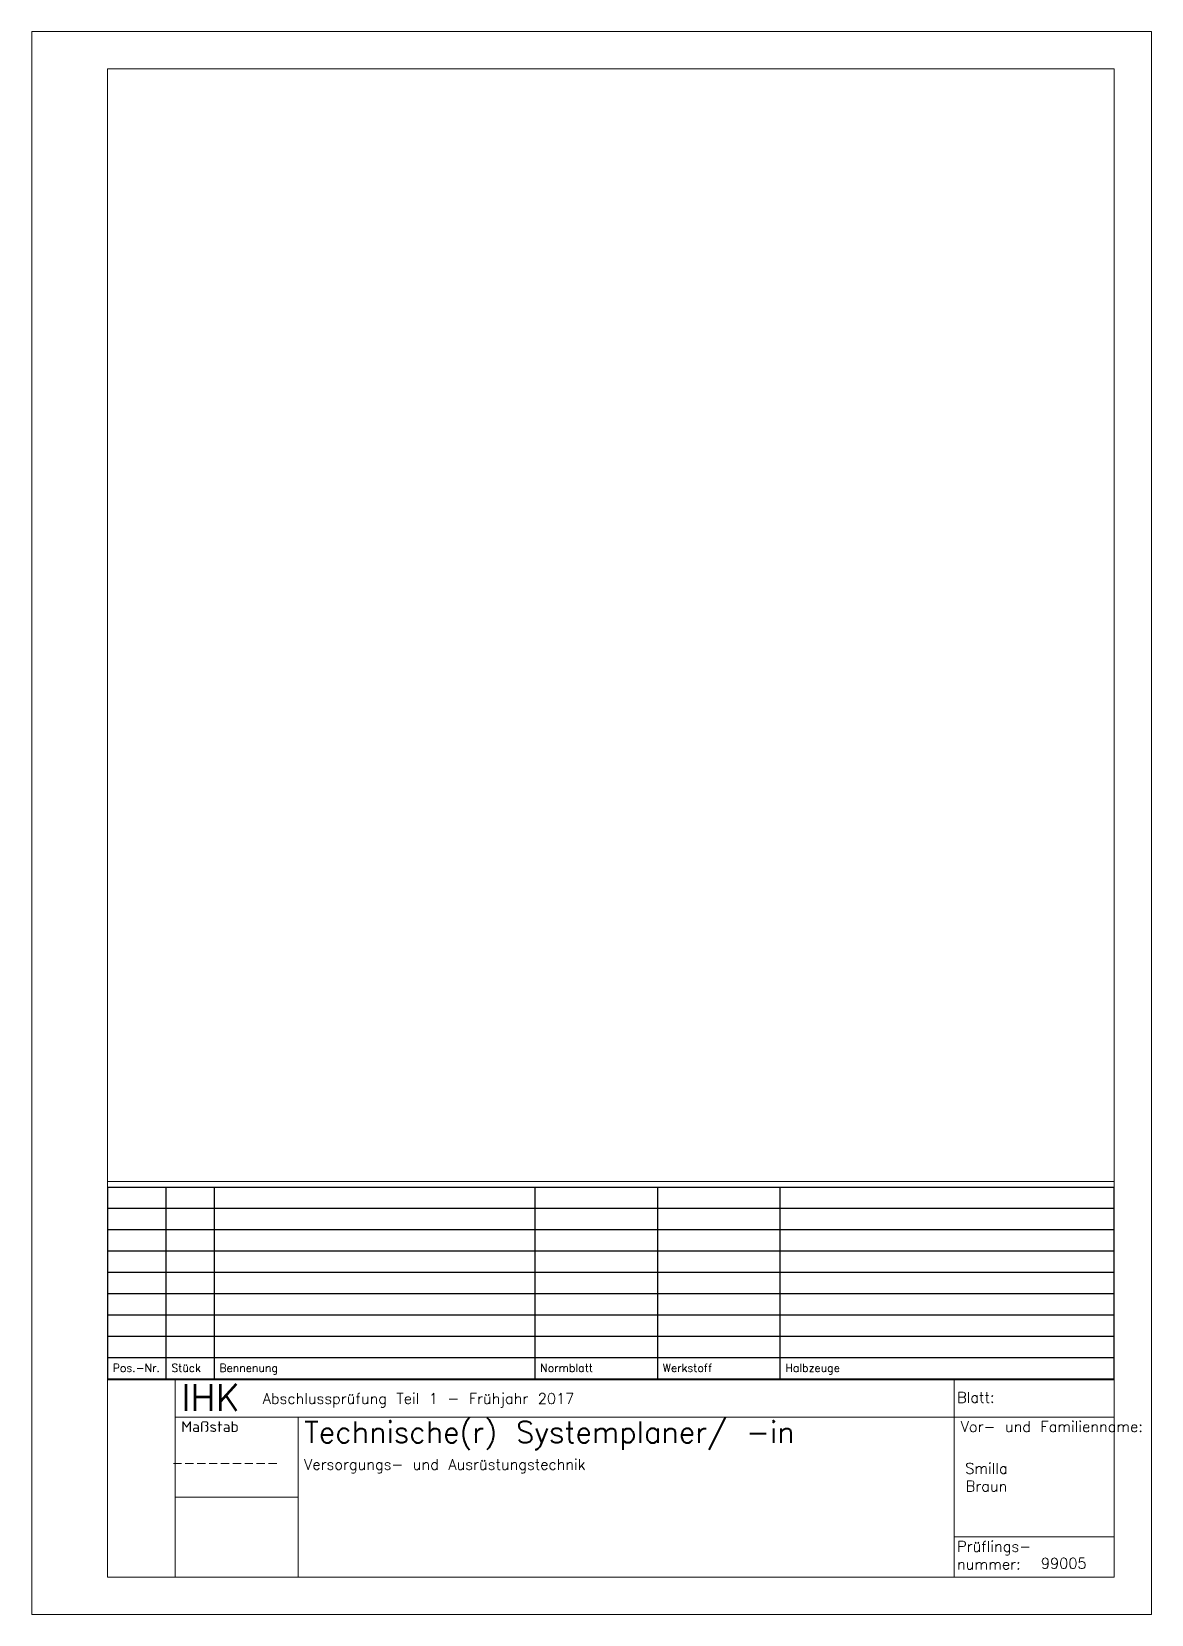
# Paper-space layout 'Rahmen DIN A4' of a CAD drawing. Header units: millimetres. Extents: x 269 to 479, y 59 to 356.
# The model-space entities are those that its viewports show. They can reach past a viewport. Long polylines and large blocks are cut down to what shows.
import ezdxf

# ---------------------------------------------------------------- set-up
doc = ezdxf.new("R2010")
doc.units = ezdxf.units.MM
doc.header["$LTSCALE"] = 0.05
doc.layers.get('0').update_dxf_attribs({"lineweight": 18})
doc.layers.add('Maßlinien_Schraffuren', color=7, linetype='Continuous', lineweight=25)
doc.layers.add('Stückliste', color=7, linetype='Continuous', lineweight=25)
doc.styles.add('RomanS', font='romans.shx')
doc.styles.get("Standard").update_dxf_attribs({"font": 'txt.shx'})

# ---------------------------------------------------------------- blocks, each defined once
blk = doc.blocks.new('Stückliste')
at = {"layer": 'Stückliste'}
for p, q in [((0, 3600), (18876, 3600)), ((0, 3600), (0, 0)), ((1100, 0), (1100, 3600)), ((2000, 3600), (2000, 0)), ((8016, 3600), (8016, 0)), ((10316, 3600), (10316, 0)), ((12616, 0), (12616, 3600)), ((18876, 3600), (18876, 0)), ((18876, 3200), (0, 3200)), ((18876, 2800), (0, 2800)), ((18876, 2400), (0, 2400)), ((18876, 2000), (0, 2000)), ((18876, 1600), (0, 1600)), ((18876, 1200), (0, 1200)), ((18876, 800), (0, 800)), ((18876, 400), (0, 400)), ((18876, 0), (0, 0))]:
    blk.add_line(p, q, dxfattribs=at)
at = {"layer": 'Stückliste', "char_height": 150, "attachment_point": 1, "style": 'RomanS'}
for s, insert in [('Pos.-Nr.', (100, 284)), ('Stück', (1200, 284)), ('Bennenung', (2100, 284)), ('Normblatt', (8116, 284)), ('Werkstoff', (10416, 284)), ('Halbzeuge', (12716, 284))]:
    blk.add_mtext_dynamic_manual_height_columns(s, width=333.9, gutter_width=625, heights=[0], dxfattribs=dict(at, insert=insert))

msp = doc.modelspace()

# ---------------------------------------------------------------- block references
at = {"layer": 'Maßlinien_Schraffuren'}
msp.add_blockref('Stückliste', (984.3, 0), dxfattribs=at)

psp = doc.layouts.new('Rahmen DIN A4')

# ---------------------------------------------------------------- linework, layer by layer
for p, q in [((288.62, 102.68), (471.62, 102.68)), ((295.56, 65.68), (295.56, 102.68)), ((441.62, 102.68), (441.62, 65.68)), ((295.56, 95.68), (471.62, 95.68)), ((318.62, 65.68), (318.62, 95.68)), ((295.56, 80.68), (318.62, 80.68)), ((441.62, 73.2), (471.62, 73.2))]:
    psp.add_line(p, q)
for points in [[(478.62, 58.68), (268.62, 58.68), (268.62, 355.68), (478.62, 355.68)], [(471.62, 65.68), (282.82, 65.68), (282.82, 348.68), (471.62, 348.68)]]:
    psp.add_lwpolyline(points, close=True)

# ---------------------------------------------------------------- texts
for s, width, insert, char_height, attachment_point in [('IHK', 13.3835, (296.67, 101.87), 5, 1), ('Abschlussprüfung Teil 1 - Frühjahr 2017', 84.8863, (311.94, 100.18), 2, 1), ('Blatt:', 32.928, (442.19, 100.39), 2, 1), ('Technische(r) Systemplaner/ -in', 117.8819, (319.72, 94.87), 4, 1), ('Maßstab', 13.3835, (296.67, 94.91), 2, 1), ('Vor- und Familienname:', 34.9093, (442.86, 94.91), 2, 1), ('---------', 21.6917, (304.89, 87.13), 2, 5), ('Versorgungs- und Ausrüstungstechnik', 82.077, (319.72, 87.82), 2, 1), ('Smilla \\PBraun', 11.6995, (447.7, 87.07), 2, 2), ('Prüflings-\\Pnummer:^I', 32.928, (442.19, 72.43), 2, 1), ('99005', 21.6917, (462.19, 68.26), 2, 5)]:
    psp.add_mtext_dynamic_manual_height_columns(s, width=width, gutter_width=12.5, heights=[0], dxfattribs=dict(insert=insert, char_height=char_height, attachment_point=attachment_point))

# ---------------------------------------------------------------- viewports
at = {"layer": 'Defpoints'}
psp.add_viewport(center=(377.22, 121.29), size=(188.8, 37.2281), view_center_point=(10424.33, 1845.91), view_height=3722.8248, dxfattribs=at)

doc.saveas('drawing.dxf')
